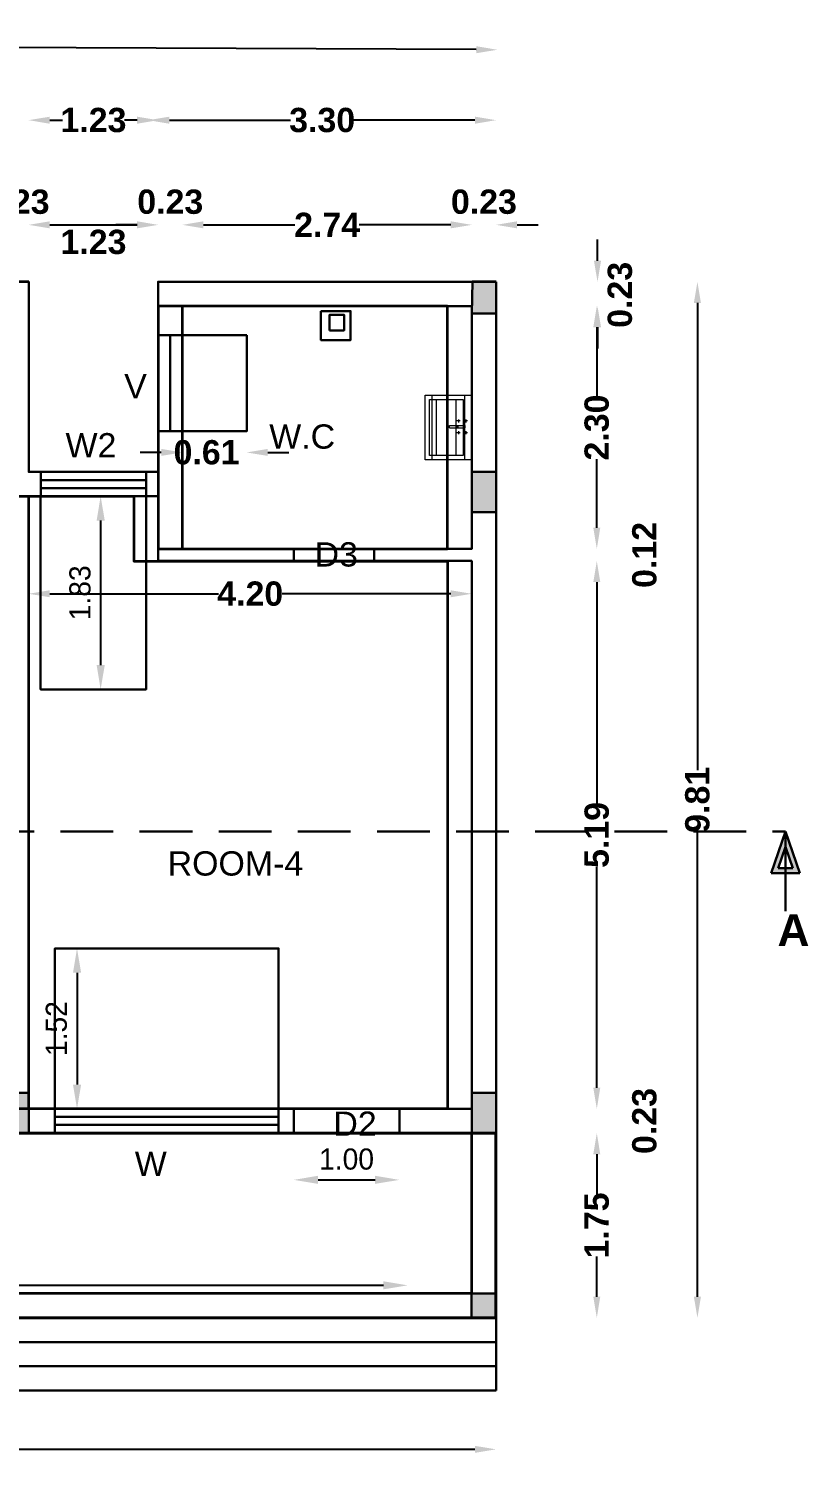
# Model space of a CAD drawing. Header units: metres. Extents: x 515 to 706, y -4 to 163.
# Drawn here: x 666.27 to 673.65, y 79.61 to 93.22 of the extents above; entities that cross this region are included whole.
import ezdxf

# ---------------------------------------------------------------- set-up
doc = ezdxf.new("R2010")
doc.units = ezdxf.units.M
doc.header["$MEASUREMENT"] = 0
doc.linetypes.add('DASHED2', pattern=[0.375, 0.25, -0.125])
for name, color, linetype, lineweight in [('BLK_3_FLR_0_WASH', 4, 'Continuous', 30), ('BLK_4_FLR_0_ EXIT_WIDTH_ DOOR', 2, 'Continuous', 30), ('BLK_4_FLR_0_BLT_UP_AREA', 140, 'Continuous', 30), ('BLK_4_FLR_0_CARPET_AREA', 22, 'Continuous', 30), ('BLK_4_FLR_0_WATER_CLOSET', 4, 'Continuous', 30), ('furniture', 253, 'Continuous', 15)]:
    doc.layers.add(name, color=color, linetype=linetype, lineweight=lineweight)
for name, color, linetype in [('BLK_4_FLR_0_REGULAR_ROOM_3', 3, 'Continuous'), ('BLK_4_FLR_0_ROOM_3_LIGHT_VENTILATION_1', 3, 'Continuous'), ('BLK_4_FLR_0_ROOM_3_LIGHT_VENTILATION_2', 3, 'Continuous'), ('BLK_4_FLR_0_VERANDAH', 5, 'Continuous'), ('DIST_EXIT', 7, 'Continuous'), ('TOILET_VENTILATION', 6, 'Continuous')]:
    doc.layers.add(name, color=color, linetype=linetype)
doc.styles.add('PDF Swiss721BT-RomanCondensed', font='arial.ttf')
doc.styles.add('Swiss Bold', font='swissb.ttf')
doc.styles.add('working', font='arialbd.ttf', dxfattribs={"height": 0.23})
doc.dimstyles.new('new model', dxfattribs={"dimtxt": 0.23, "dimasz": 0.2, "dimexe": 0.1, "dimexo": 0.1, "dimgap": 0, "dimtad": 0, "dimzin": 1, "dimdsep": 46, "dimtxsty": 'working', "dimcen": 0.09, "dimse1": 1, "dimse2": 1, "dimclrd": 256, "dimclrt": 256, "dimadec": 1, "dimazin": 0, "dimtfac": 1, "dimtofl": 0, "dimtmove": 0, "dimatfit": 3, "dimfxl": 0, "dimtolj": 1, "dimtzin": 0, "dimlwd": -1, "dimlwe": -1, "dimarcsym": 0})
doc.dimstyles.new('Standard$0', dxfattribs={"dimtxt": 0.2, "dimasz": 0.23, "dimexe": 0.1805, "dimexo": 0.0625, "dimgap": 0.0955, "dimtad": 1, "dimzin": 0, "dimdsep": 46, "dimtxsty": 'Standard', "dimcen": 0, "dimdle": 440, "dimse1": 1, "dimse2": 1, "dimclrd": 256, "dimclrt": 256, "dimadec": 0, "dimazin": 0, "dimtfac": 1, "dimtofl": 0, "dimtmove": 0, "dimatfit": 3, "dimfxl": 0, "dimtolj": 1, "dimarcsym": 0})

# ---------------------------------------------------------------- blocks, each defined once
blk = doc.blocks.new('*D133')
at = {"layer": 'Defpoints', "color": 0, "lineweight": 40}
for p in [(667.721, 89.404), (668.331, 89.404), (668.331, 89.203)]:
    blk.add_point(p, dxfattribs=at)
at = {"layer": 'TOILET_VENTILATION'}
for p, q in [((667.521, 89.203), (667.321, 89.203)), ((668.531, 89.203), (668.731, 89.203))]:
    blk.add_line(p, q, dxfattribs=at)
at = {"layer": 'TOILET_VENTILATION', "lineweight": 40}
for points in [[(667.521, 89.236), (667.521, 89.17), (667.721, 89.203)], [(668.531, 89.236), (668.531, 89.17), (668.331, 89.203)]]:
    blk.add_solid(points, dxfattribs=at)
at = {"layer": 'TOILET_VENTILATION', "lineweight": 35, "insert": (667.951, 89.203), "char_height": 0.23, "attachment_point": 5, "style": 'working'}
blk.add_mtext('\\A1;0.61', dxfattribs=at)
blk = doc.blocks.new('*D11')
at = {"layer": 'BLK_4_FLR_0_ EXIT_WIDTH_ DOOR', "lineweight": -2}
blk.add_line((669.008, 82.311), (669.548, 82.311), dxfattribs=at)
at = {"layer": 'BLK_4_FLR_0_ EXIT_WIDTH_ DOOR', "lineweight": 40}
for points in [[(669.008, 82.35), (669.008, 82.273), (668.778, 82.311)], [(669.548, 82.35), (669.548, 82.273), (669.778, 82.311)]]:
    blk.add_solid(points, dxfattribs=at)
at = {"layer": 'Defpoints', "color": 0, "lineweight": 40}
for p in [(668.778, 82.754), (669.778, 82.754), (669.778, 82.311)]:
    blk.add_point(p, dxfattribs=at)
at = {"layer": 'BLK_4_FLR_0_ EXIT_WIDTH_ DOOR', "lineweight": 30, "insert": (669.278, 82.507), "char_height": 0.2, "attachment_point": 5}
blk.add_mtext('\\A1;1.00', dxfattribs=at)
blk = doc.blocks.new('*D139')
at = {"layer": 'BLK_4_FLR_0_ROOM_3_LIGHT_VENTILATION_1', "lineweight": -2}
blk.add_line((666.723, 84.274), (666.723, 83.214), dxfattribs=at)
at = {"layer": 'BLK_4_FLR_0_ROOM_3_LIGHT_VENTILATION_1', "lineweight": 40}
for points in [[(666.685, 84.274), (666.762, 84.274), (666.723, 84.504)], [(666.685, 83.214), (666.762, 83.214), (666.723, 82.984)]]:
    blk.add_solid(points, dxfattribs=at)
at = {"layer": 'Defpoints', "color": 0, "lineweight": 40}
for p in [(666.513, 84.504), (666.513, 82.984), (666.723, 82.984)]:
    blk.add_point(p, dxfattribs=at)
at = {"layer": 'BLK_4_FLR_0_ROOM_3_LIGHT_VENTILATION_1', "lineweight": 30, "insert": (666.528, 83.744), "char_height": 0.2, "attachment_point": 5, "rotation": 90}
blk.add_mtext('\\A1;1.52', dxfattribs=at)
blk = doc.blocks.new('*D15')
at = {"layer": 'Defpoints', "color": 0, "lineweight": 40}
for p in [(659.229, 81.397), (669.858, 81.397), (669.858, 81.312)]:
    blk.add_point(p, dxfattribs=at)
at = {"layer": 'DIST_EXIT', "lineweight": -2}
blk.add_line((659.459, 81.312), (669.628, 81.312), dxfattribs=at)
at = {"layer": 'DIST_EXIT', "lineweight": 40}
for points in [[(659.459, 81.35), (659.459, 81.274), (659.229, 81.312)], [(669.628, 81.35), (669.628, 81.274), (669.858, 81.312)]]:
    blk.add_solid(points, dxfattribs=at)
at = {"layer": 'DIST_EXIT', "lineweight": 30, "insert": (664.543, 81.507), "char_height": 0.2, "attachment_point": 5}
blk.add_mtext('\\A1;10.63', dxfattribs=at)
blk = doc.blocks.new('*D16')
at = {"layer": 'BLK_4_FLR_0_ROOM_3_LIGHT_VENTILATION_2', "lineweight": -2}
blk.add_line((666.947, 88.558), (666.947, 87.188), dxfattribs=at)
at = {"layer": 'BLK_4_FLR_0_ROOM_3_LIGHT_VENTILATION_2', "lineweight": 40}
for points in [[(666.909, 88.558), (666.986, 88.558), (666.947, 88.788)], [(666.909, 87.188), (666.986, 87.188), (666.947, 86.958)]]:
    blk.add_solid(points, dxfattribs=at)
at = {"layer": 'Defpoints', "color": 0, "lineweight": 40}
for p in [(667.378, 88.788), (666.947, 86.958), (667.378, 86.958)]:
    blk.add_point(p, dxfattribs=at)
at = {"layer": 'BLK_4_FLR_0_ROOM_3_LIGHT_VENTILATION_2', "lineweight": 30, "insert": (666.752, 87.873), "char_height": 0.2, "attachment_point": 5, "rotation": 90}
blk.add_mtext('\\A1;1.83', dxfattribs=at)
blk = doc.blocks.new('zw$B53F')
at = {"layer": 'furniture', "ltscale": 0.5}
for p, q in [((25.7, 17.98), (0, 15.69)), ((27.09, 2.29), (25.7, 17.98)), ((0, 15.69), (1.4, 0)), ((24.29, 14.4), (2.02, 12.42)), ((2.02, 12.42), (2.95, 1.86)), ((11.55, 14.34), (10.37, 14.23)), ((10.9, 14.92), (11.02, 13.65)), ((12.95, 14.23), (13.8, 14.3)), ((13.24, 10.9), (12.95, 14.23)), ((14.1, 10.98), (13.8, 14.3)), ((16.26, 14.76), (15.09, 14.65)), ((15.62, 15.34), (15.73, 14.06)), ((25.23, 3.84), (24.29, 14.4)), ((13.24, 10.9), (14.1, 10.98)), ((1.4, 0), (27.09, 2.29)), ((2.95, 1.86), (25.23, 3.84))]:
    blk.add_line(p, q, dxfattribs=at)
blk = doc.blocks.new('*D312')
for p, q in [((665.835, 91.359), (665.635, 91.359)), ((666.465, 91.359), (666.665, 91.359))]:
    blk.add_line(p, q)
at = {"lineweight": 40}
for points in [[(665.835, 91.393), (665.835, 91.326), (666.035, 91.359)], [(666.465, 91.393), (666.465, 91.326), (666.265, 91.359)]]:
    blk.add_solid(points, dxfattribs=at)
at = {"layer": 'Defpoints', "color": 0, "lineweight": 40}
for p in [(666.265, 91.359), (666.265, 90.916), (666.035, 90.686)]:
    blk.add_point(p, dxfattribs=at)
at = {"lineweight": 30, "insert": (666.15, 91.577), "char_height": 0.23, "attachment_point": 5, "style": 'working'}
blk.add_mtext('\\A1;0.23', dxfattribs=at)
blk = doc.blocks.new('*D315')
blk.add_line((666.465, 91.359), (667.292, 91.359))
at = {"lineweight": 40}
for points in [[(666.465, 91.393), (666.465, 91.326), (666.265, 91.359)], [(667.292, 91.393), (667.292, 91.326), (667.492, 91.359)]]:
    blk.add_solid(points, dxfattribs=at)
at = {"layer": 'Defpoints', "color": 0, "lineweight": 40}
for p in [(667.492, 91.359), (666.265, 90.916), (667.492, 90.819)]:
    blk.add_point(p, dxfattribs=at)
at = {"lineweight": 30, "insert": (666.879, 91.196), "char_height": 0.23, "attachment_point": 5, "style": 'working'}
blk.add_mtext('\\A1;1.23', dxfattribs=at)
blk = doc.blocks.new('*D316')
for p, q in [((667.292, 91.359), (667.092, 91.359)), ((667.922, 91.359), (668.122, 91.359))]:
    blk.add_line(p, q)
at = {"lineweight": 40}
for points in [[(667.292, 91.393), (667.292, 91.326), (667.492, 91.359)], [(667.922, 91.393), (667.922, 91.326), (667.722, 91.359)]]:
    blk.add_solid(points, dxfattribs=at)
at = {"layer": 'Defpoints', "color": 0, "lineweight": 40}
for p in [(667.722, 91.359), (667.492, 90.916), (667.722, 90.686)]:
    blk.add_point(p, dxfattribs=at)
at = {"lineweight": 30, "insert": (667.607, 91.577), "char_height": 0.23, "attachment_point": 5, "style": 'working'}
blk.add_mtext('\\A1;0.23', dxfattribs=at)
blk = doc.blocks.new('*D317')
for p, q in [((667.922, 91.359), (668.789, 91.359)), ((670.265, 91.359), (669.399, 91.359))]:
    blk.add_line(p, q)
at = {"lineweight": 40}
for points in [[(667.922, 91.393), (667.922, 91.326), (667.722, 91.359)], [(670.265, 91.393), (670.265, 91.326), (670.465, 91.359)]]:
    blk.add_solid(points, dxfattribs=at)
at = {"layer": 'Defpoints', "color": 0, "lineweight": 40}
for p in [(670.465, 91.359), (670.465, 90.686), (667.722, 90.589)]:
    blk.add_point(p, dxfattribs=at)
at = {"lineweight": 30, "insert": (669.094, 91.359), "char_height": 0.23, "attachment_point": 5, "style": 'working'}
blk.add_mtext('\\A1;2.74', dxfattribs=at)
blk = doc.blocks.new('*D318')
for p, q in [((666.465, 92.351), (666.586, 92.351)), ((667.292, 92.351), (667.172, 92.351))]:
    blk.add_line(p, q)
at = {"lineweight": 40}
for points in [[(666.465, 92.384), (666.465, 92.317), (666.265, 92.351)], [(667.292, 92.384), (667.292, 92.317), (667.492, 92.351)]]:
    blk.add_solid(points, dxfattribs=at)
at = {"layer": 'Defpoints', "color": 0, "lineweight": 40}
for p in [(666.265, 92.351), (666.265, 89.392), (667.492, 89.392)]:
    blk.add_point(p, dxfattribs=at)
at = {"lineweight": 30, "insert": (666.879, 92.351), "char_height": 0.23, "attachment_point": 5, "style": 'working'}
blk.add_mtext('\\A1;1.23', dxfattribs=at)
blk = doc.blocks.new('*D673')
for p, q in [((666.465, 87.864), (668.063, 87.864)), ((670.265, 87.864), (668.667, 87.864))]:
    blk.add_line(p, q)
at = {"lineweight": 40}
for points in [[(666.465, 87.897), (666.465, 87.831), (666.265, 87.864)], [(670.265, 87.897), (670.265, 87.831), (670.465, 87.864)]]:
    blk.add_solid(points, dxfattribs=at)
at = {"layer": 'Defpoints', "color": 0, "lineweight": 40}
for p in [(666.265, 88.174), (670.465, 88.174), (666.265, 87.864)]:
    blk.add_point(p, dxfattribs=at)
at = {"lineweight": 30, "insert": (668.365, 87.864), "char_height": 0.23, "attachment_point": 5, "rotation": 0, "style": 'working'}
blk.add_mtext('\\A1;4.20', dxfattribs=at)
blk = doc.blocks.new('*D296')
for p, q in [((671.657, 91.019), (671.657, 91.219)), ((671.657, 90.389), (671.657, 90.189))]:
    blk.add_line(p, q)
at = {"lineweight": 40}
for points in [[(671.623, 91.019), (671.69, 91.019), (671.657, 90.819)], [(671.623, 90.389), (671.69, 90.389), (671.657, 90.589)]]:
    blk.add_solid(points, dxfattribs=at)
at = {"layer": 'Defpoints', "color": 0, "lineweight": 40}
for p in [(669.245, 90.819), (669.239, 90.589), (671.657, 90.589)]:
    blk.add_point(p, dxfattribs=at)
at = {"lineweight": 30, "insert": (671.87, 90.696), "char_height": 0.23, "attachment_point": 5, "rotation": 90, "style": 'working'}
blk.add_mtext('\\A1;0.23', dxfattribs=at)
blk = doc.blocks.new('*D297')
for p, q in [((671.65, 90.389), (671.65, 89.74)), ((671.65, 88.489), (671.65, 89.139))]:
    blk.add_line(p, q)
at = {"lineweight": 40}
for points in [[(671.617, 90.389), (671.683, 90.389), (671.65, 90.589)], [(671.617, 88.489), (671.683, 88.489), (671.65, 88.289)]]:
    blk.add_solid(points, dxfattribs=at)
at = {"layer": 'Defpoints', "color": 0, "lineweight": 40}
for p in [(669.239, 90.589), (670.465, 88.289), (671.65, 88.289)]:
    blk.add_point(p, dxfattribs=at)
at = {"lineweight": 30, "insert": (671.65, 89.439), "char_height": 0.23, "attachment_point": 5, "rotation": 90, "style": 'working'}
blk.add_mtext('\\A1;2.30', dxfattribs=at)
blk = doc.blocks.new('*D298')
for p, q in [((671.65, 88.489), (671.65, 88.689)), ((671.65, 87.974), (671.65, 87.774))]:
    blk.add_line(p, q)
at = {"lineweight": 40}
for points in [[(671.617, 88.489), (671.683, 88.489), (671.65, 88.289)], [(671.617, 87.974), (671.683, 87.974), (671.65, 88.174)]]:
    blk.add_solid(points, dxfattribs=at)
at = {"layer": 'Defpoints', "color": 0, "lineweight": 40}
for p in [(670.465, 88.289), (670.465, 88.174), (671.65, 88.174)]:
    blk.add_point(p, dxfattribs=at)
at = {"lineweight": 30, "insert": (672.102, 88.232), "char_height": 0.23, "attachment_point": 5, "rotation": 90, "style": 'working'}
blk.add_mtext('\\A1;0.12', dxfattribs=at)
blk = doc.blocks.new('*D299')
for p, q in [((671.65, 87.974), (671.65, 85.878)), ((671.65, 83.184), (671.65, 85.281))]:
    blk.add_line(p, q)
at = {"lineweight": 40}
for points in [[(671.617, 87.974), (671.683, 87.974), (671.65, 88.174)], [(671.617, 83.184), (671.683, 83.184), (671.65, 82.984)]]:
    blk.add_solid(points, dxfattribs=at)
at = {"layer": 'Defpoints', "color": 0, "lineweight": 40}
for p in [(670.465, 88.174), (670.465, 82.984), (671.65, 82.984)]:
    blk.add_point(p, dxfattribs=at)
at = {"lineweight": 30, "insert": (671.65, 85.579), "char_height": 0.23, "attachment_point": 5, "rotation": 90, "style": 'working'}
blk.add_mtext('\\A1;5.19', dxfattribs=at)
blk = doc.blocks.new('*D300')
for p, q in [((671.65, 83.184), (671.65, 83.384)), ((671.65, 82.554), (671.65, 82.354))]:
    blk.add_line(p, q)
at = {"lineweight": 40}
for points in [[(671.617, 83.184), (671.683, 83.184), (671.65, 82.984)], [(671.617, 82.554), (671.683, 82.554), (671.65, 82.754)]]:
    blk.add_solid(points, dxfattribs=at)
at = {"layer": 'Defpoints', "color": 0, "lineweight": 40}
for p in [(670.465, 82.984), (670.925, 82.754), (671.65, 82.754)]:
    blk.add_point(p, dxfattribs=at)
at = {"lineweight": 30, "insert": (672.102, 82.869), "char_height": 0.23, "attachment_point": 5, "rotation": 90, "style": 'working'}
blk.add_mtext('\\A1;0.23', dxfattribs=at)
blk = doc.blocks.new('*D301')
for p, q in [((670.265, 91.359), (670.065, 91.359)), ((670.895, 91.359), (671.095, 91.359))]:
    blk.add_line(p, q)
at = {"lineweight": 40}
for points in [[(670.265, 91.393), (670.265, 91.326), (670.465, 91.359)], [(670.895, 91.393), (670.895, 91.326), (670.695, 91.359)]]:
    blk.add_solid(points, dxfattribs=at)
at = {"layer": 'Defpoints', "color": 0, "lineweight": 40}
for p in [(670.695, 91.359), (670.465, 90.916), (670.695, 90.686)]:
    blk.add_point(p, dxfattribs=at)
at = {"lineweight": 30, "insert": (670.58, 91.577), "char_height": 0.23, "attachment_point": 5, "style": 'working'}
blk.add_mtext('\\A1;0.23', dxfattribs=at)
blk = doc.blocks.new('*D302')
for p, q in [((667.599, 92.351), (668.748, 92.351)), ((670.495, 92.351), (669.346, 92.351))]:
    blk.add_line(p, q)
at = {"lineweight": 40}
for points in [[(667.599, 92.384), (667.599, 92.317), (667.399, 92.351)], [(670.495, 92.384), (670.495, 92.317), (670.695, 92.351)]]:
    blk.add_solid(points, dxfattribs=at)
at = {"layer": 'Defpoints', "color": 0, "lineweight": 40}
for p in [(670.695, 92.351), (667.399, 91.194), (670.695, 91.194)]:
    blk.add_point(p, dxfattribs=at)
at = {"lineweight": 30, "insert": (669.047, 92.351), "char_height": 0.23, "attachment_point": 5, "style": 'working'}
blk.add_mtext('\\A1;3.30', dxfattribs=at)
blk = doc.blocks.new('*D303')
for p, q in [((671.65, 82.554), (671.65, 82.175)), ((671.65, 81.204), (671.65, 81.584))]:
    blk.add_line(p, q)
at = {"lineweight": 40}
for points in [[(671.617, 82.554), (671.683, 82.554), (671.65, 82.754)], [(671.617, 81.204), (671.683, 81.204), (671.65, 81.004)]]:
    blk.add_solid(points, dxfattribs=at)
at = {"layer": 'Defpoints', "color": 0, "lineweight": 40}
for p in [(669.582, 82.754), (669.582, 81.004), (671.65, 81.004)]:
    blk.add_point(p, dxfattribs=at)
at = {"lineweight": 30, "insert": (671.65, 81.879), "char_height": 0.23, "attachment_point": 5, "rotation": 90, "style": 'working'}
blk.add_mtext('\\A1;1.75', dxfattribs=at)
blk = doc.blocks.new('*D304')
for p, q in [((672.604, 90.619), (672.604, 86.193)), ((672.604, 81.204), (672.604, 85.631))]:
    blk.add_line(p, q)
at = {"lineweight": 40}
for points in [[(672.57, 90.619), (672.637, 90.619), (672.604, 90.819)], [(672.57, 81.204), (672.637, 81.204), (672.604, 81.004)]]:
    blk.add_solid(points, dxfattribs=at)
at = {"layer": 'Defpoints', "color": 0, "lineweight": 40}
for p in [(669.582, 90.819), (669.582, 81.004), (672.604, 81.004)]:
    blk.add_point(p, dxfattribs=at)
at = {"lineweight": 30, "insert": (672.604, 85.912), "char_height": 0.23, "attachment_point": 5, "rotation": 90, "style": 'working'}
blk.add_mtext('\\A1;9.81', dxfattribs=at)
blk = doc.blocks.new('*D305')
for p, q in [((649.27, 79.758), (659.491, 79.758)), ((670.495, 79.758), (660.274, 79.758))]:
    blk.add_line(p, q)
at = {"lineweight": 40}
for points in [[(649.27, 79.791), (649.27, 79.725), (649.07, 79.758)], [(670.495, 79.791), (670.495, 79.725), (670.695, 79.758)]]:
    blk.add_solid(points, dxfattribs=at)
at = {"layer": 'Defpoints', "color": 0, "lineweight": 40}
for p in [(649.07, 81.433), (670.695, 81.433), (670.695, 79.758)]:
    blk.add_point(p, dxfattribs=at)
at = {"lineweight": 30, "insert": (659.882, 79.758), "char_height": 0.23, "attachment_point": 5, "style": 'working'}
blk.add_mtext('\\A1;21.63', dxfattribs=at)
blk = doc.blocks.new('*D696')
for p, q in [((649.281, 93.111), (659.503, 93.066)), ((670.507, 93.019), (660.285, 93.063))]:
    blk.add_line(p, q)
at = {"lineweight": 40}
for points in [[(649.281, 93.144), (649.281, 93.077), (649.081, 93.111)], [(670.507, 93.052), (670.507, 92.985), (670.707, 93.018)]]:
    blk.add_solid(points, dxfattribs=at)
at = {"layer": 'Defpoints', "color": 0, "lineweight": 40}
for p in [(670.707, 93.018), (649.072, 90.916), (670.697, 90.823)]:
    blk.add_point(p, dxfattribs=at)
at = {"lineweight": 30, "insert": (659.894, 93.065), "char_height": 0.23, "attachment_point": 5, "rotation": 359.7518, "style": 'working'}
blk.add_mtext('\\A1;21.63', dxfattribs=at)

msp = doc.modelspace()

# ---------------------------------------------------------------- hatches: boundary and pattern name
at = {"lineweight": 30}
h = msp.add_hatch(color=256, dxfattribs=at)
h.dxf.hatch_style = 1
h.paths.add_polyline_path([(670.69525, 90.81948), (670.69525, 90.51948), (670.46525, 90.51948), (670.47164, 90.81948)])
h = msp.add_hatch(color=256, dxfattribs=at)
h.dxf.hatch_style = 1
h.paths.add_polyline_path([(670.69525, 89.01781), (670.69525, 88.63781), (670.46525, 88.63781), (670.46525, 89.01781)])
at = {"lineweight": 30, "ltscale": 0.25}
h = msp.add_hatch(color=256, dxfattribs=at)
h.paths.add_polyline_path([(673.43918, 85.61215), (673.3042, 85.21595), (673.57416, 85.21595)])
h.paths.add_polyline_path([(673.43918, 85.46478), (673.3706, 85.26348), (673.50777, 85.26348)], flags=16)
at = {"lineweight": 30}
h = msp.add_hatch(color=256, dxfattribs=at)
h.dxf.hatch_style = 1
h.paths.add_polyline_path([(666.26525, 83.13447), (666.26525, 82.75447), (666.03525, 82.75447), (666.03525, 83.13447)])
h = msp.add_hatch(color=256, dxfattribs=at)
h.dxf.hatch_style = 1
h.paths.add_polyline_path([(670.69525, 83.13448), (670.69525, 82.75448), (670.46525, 82.75448), (670.46525, 83.13448)])
h = msp.add_hatch(color=256, dxfattribs=at)
h.dxf.hatch_style = 1
h.paths.add_polyline_path([(670.46336, 81.23448), (670.69336, 81.23448), (670.69336, 81.00448), (670.46336, 81.00448)])

# ---------------------------------------------------------------- linework, layer by layer
at = {"lineweight": 30, "ltscale": 0.125}
for p, q in [((666.03715, 90.82281), (666.26715, 90.82281)), ((666.26715, 90.82281), (666.03715, 90.82281)), ((670.69525, 90.81948), (667.49192, 90.81947)), ((667.49192, 90.81947), (667.49192, 89.01781)), ((670.46715, 90.82281), (670.69715, 90.82281)), ((670.69715, 90.82281), (670.46715, 90.82281)), ((670.69525, 90.81948), (670.69525, 82.75447)), ((670.46525, 90.58947), (667.72192, 90.58947)), ((667.72192, 90.58947), (667.72192, 88.78781)), ((670.46525, 90.58947), (670.46525, 89.01781)), ((670.46525, 90.58947), (670.46525, 88.28947)), ((670.46525, 90.58947), (670.46525, 88.28947)), ((670.46525, 90.58947), (670.46525, 88.28947)), ((667.72192, 90.31369), (667.49192, 90.31369)), ((667.60692, 90.31369), (667.60692, 89.40369)), ((667.72192, 89.40369), (667.49192, 89.40369)), ((667.49192, 89.01781), (666.26525, 89.01781)), ((666.37859, 88.78781), (666.37859, 89.01781)), ((666.37859, 88.78781), (666.37859, 89.01781)), ((667.37859, 88.78781), (667.37859, 89.01781)), ((667.37859, 88.94114), (666.37859, 88.94114)), ((666.26525, 88.78781), (666.26525, 82.98447)), ((667.49192, 88.78781), (666.26525, 88.78781)), ((667.37859, 88.86447), (666.37859, 88.86447)), ((667.49192, 88.78781), (667.49192, 88.17447)), ((668.77859, 88.28947), (667.72192, 88.28947)), ((668.77859, 88.28947), (668.77859, 88.17447)), ((670.46525, 88.28947), (669.53859, 88.28947)), ((669.53859, 88.28947), (669.53859, 88.17447)), ((668.77859, 88.17447), (667.49192, 88.17447)), ((670.46525, 88.17447), (669.53859, 88.17447)), ((670.46525, 88.17447), (670.46525, 82.98447)), ((670.46525, 88.17447), (670.46525, 82.98447)), ((670.46525, 88.17447), (670.46525, 82.98447)), ((668.77859, 82.98447), (666.26525, 82.98447)), ((668.63367, 82.98447), (666.51367, 82.98447)), ((666.51367, 82.98447), (666.51367, 82.75447)), ((668.63367, 82.90781), (666.51367, 82.90781)), ((668.63367, 82.98447), (668.63367, 82.75447)), ((668.77859, 82.98447), (668.77859, 82.75447)), ((670.46525, 82.98447), (669.77859, 82.98447)), ((669.77859, 82.98447), (669.77859, 82.75447)), ((668.77859, 82.75447), (665.34859, 82.75447)), ((668.63367, 82.83114), (666.51367, 82.83114)), ((668.63367, 82.75447), (666.51367, 82.75447)), ((669.77859, 82.75447), (670.69525, 82.75447)), ((670.69525, 82.75447), (670.69525, 81.15448)), ((649.06967, 81.00448), (670.69525, 81.00448)), ((649.06967, 80.77448), (670.69525, 80.77448))]:
    msp.add_line(p, q, dxfattribs=at)
at = {"lineweight": 30}
for p, q in [((667.72192, 88.78781), (667.72192, 88.28947)), ((673.43918, 85.61215), (673.3042, 85.21595)), ((673.43918, 85.61215), (673.43918, 84.88621)), ((673.43918, 85.61215), (673.57416, 85.21595)), ((673.43918, 85.46478), (673.3706, 85.26348)), ((673.43918, 85.46478), (673.50777, 85.26348)), ((673.3042, 85.21595), (673.57416, 85.21595)), ((673.3706, 85.26348), (673.50777, 85.26348)), ((673.43918, 85.21595), (673.43918, 84.85829)), ((670.69525, 81.15448), (670.69525, 81.00448)), ((670.69525, 80.31448), (670.69525, 81.00448)), ((649.06967, 80.54448), (670.69525, 80.54448)), ((649.06967, 80.31448), (670.69525, 80.31448))]:
    msp.add_line(p, q, dxfattribs=at)
at = {"linetype": 'DASHED2', "lineweight": 30, "ltscale": 2}
msp.add_line((647.8167, 85.61215), (673.43918, 85.61215), dxfattribs=at)
at = {"lineweight": 30}
for points in [[(670.69525, 90.81948), (670.69525, 90.51948), (670.46525, 90.51948), (670.47164, 90.81948)], [(670.69525, 89.01781), (670.69525, 88.63781), (670.46525, 88.63781), (670.46525, 89.01781)], [(666.26525, 83.13447), (666.26525, 82.75447), (666.03525, 82.75447), (666.03525, 83.13447)], [(670.69525, 83.13448), (670.69525, 82.75448), (670.46525, 82.75448), (670.46525, 83.13448)], [(670.46336, 81.23448), (670.69336, 81.23448), (670.69336, 81.00448), (670.46336, 81.00448)]]:
    msp.add_lwpolyline(points, close=True, dxfattribs=at)
at = {"layer": 'BLK_3_FLR_0_WASH', "color": 55, "lineweight": 30}
msp.add_lwpolyline([(669.03548, 90.54197), (669.31571, 90.54197), (669.31571, 90.268), (669.03548, 90.268)], close=True, dxfattribs=at)
at = {"layer": 'BLK_3_FLR_0_WASH', "color": 60, "lineweight": 30}
msp.add_lwpolyline([(669.11679, 90.35913), (669.25479, 90.3587), (669.25525, 90.50722), (669.11725, 90.50765)], close=True, dxfattribs=at)
at = {"layer": 'BLK_4_FLR_0_BLT_UP_AREA', "color": 14, "lineweight": 30}
msp.add_lwpolyline([(670.69515, 90.81946), (670.69515, 81.00446), (649.06956, 81.00446), (649.07146, 89.01779), (650.52812, 89.01779), (650.52812, 90.81946), (653.73146, 90.81946), (653.73146, 89.01779), (654.95812, 89.01779), (654.95812, 90.81946), (661.83515, 90.81946), (661.83515, 89.01779), (663.06182, 89.01779), (663.06182, 90.81946), (666.26515, 90.81946), (666.26515, 89.01779), (667.49182, 89.01779), (667.49182, 90.81946)], close=True, dxfattribs=at)
at = {"layer": 'BLK_4_FLR_0_CARPET_AREA', "color": 14, "lineweight": 35}
for points in [[(670.23484, 90.58937), (667.49151, 90.58937), (667.49151, 88.28937), (670.23484, 88.28937)], [(666.03484, 88.78771), (667.26151, 88.78771), (667.26151, 88.17437), (670.23484, 88.17437), (670.23484, 82.98437), (666.03484, 82.98437)], [(648.83884, 82.75444), (670.46284, 82.75444), (670.46336, 81.23434), (648.83925, 81.23435)]]:
    msp.add_lwpolyline(points, close=True, dxfattribs=at)
at = {"layer": 'BLK_4_FLR_0_REGULAR_ROOM_3', "color": 2, "lineweight": 30}
msp.add_lwpolyline([(666.26462, 88.78783), (667.49129, 88.78783), (667.49129, 88.17449), (670.46462, 88.17449), (670.46462, 82.98449), (666.26462, 82.98449)], close=True, dxfattribs=at)
at = {"layer": 'BLK_4_FLR_0_ROOM_3_LIGHT_VENTILATION_1', "color": 3, "lineweight": 30}
msp.add_lwpolyline([(668.63304, 82.98449), (668.63304, 84.50449), (666.51304, 84.50449), (666.51304, 82.98449), (668.63304, 82.98449)], dxfattribs=at)
at = {"layer": 'BLK_4_FLR_0_ROOM_3_LIGHT_VENTILATION_2', "color": 3, "lineweight": 30}
msp.add_lwpolyline([(667.37796, 88.78783), (667.37796, 86.95783), (666.37796, 86.95783), (666.37796, 88.78783), (667.37796, 88.78783)], dxfattribs=at)
at = {"layer": 'BLK_4_FLR_0_VERANDAH', "lineweight": 40}
msp.add_lwpolyline([(649.06862, 82.7545), (670.69262, 82.75449), (670.69315, 81.00446), (649.06904, 81.00447)], close=True, dxfattribs=at)
at = {"layer": 'BLK_4_FLR_0_WATER_CLOSET', "color": 3, "lineweight": 30}
msp.add_lwpolyline([(670.46462, 90.58949), (667.72129, 90.58949), (667.72129, 88.28949), (670.46462, 88.28949)], close=True, dxfattribs=at)
at = {"layer": 'TOILET_VENTILATION', "color": 6, "lineweight": 30}
msp.add_lwpolyline([(668.33129, 90.31371), (667.72129, 90.31371), (667.72129, 89.40371), (668.33129, 89.40371)], close=True, dxfattribs=at)

# ---------------------------------------------------------------- block references
at = {"lineweight": 30, "xscale": -0.0237721263822697, "yscale": 0.0237721263822697, "zscale": 0.0237721263822697, "rotation": 275.0813164753686}
for p in [(670.02486, 89.09977), (670.0937, 89.09977)]:
    msp.add_blockref('zw$B53F', p, dxfattribs=at)

# ---------------------------------------------------------------- texts
at = {"lineweight": 30, "ltscale": 0.125, "char_height": 0.23, "attachment_point": 1, "style": 'PDF Swiss721BT-RomanCondensed'}
for s, width, insert in [('V', 0.0527571, (667.17062, 89.94491)), ('W.C', 0.23, (668.54517, 89.4687)), ('W2', 0.0527571, (666.6144, 89.38593)), ('D3', 0.0527571, (668.97496, 88.35201)), ('ROOM-4', 0.23, (667.58196, 85.42409)), ('D2', 0.0527571, (669.15298, 82.95858)), ('W', 0.0527571, (667.27071, 82.57886))]:
    msp.add_mtext_dynamic_manual_height_columns(s, width=width, gutter_width=1.15, heights=[0], dxfattribs=dict(at, insert=insert))
at = {"lineweight": 30, "insert": (673.66573, 84.52686), "char_height": 0.3, "width": 4.6721052, "attachment_point": 9, "style": 'Swiss Bold'}
msp.add_mtext('\\A1;A', dxfattribs=at)

# ---------------------------------------------------------------- dimensions: what is measured, and where the dimension line sits
at = {"lineweight": 30}
for p1, p2, distance, picture, middle in [((649.07156, 90.91647), (670.69715, 90.82281), 2.19504, '*D696', (659.89386, 93.06466)), ((670.46525, 88.17447), (666.26525, 88.17447), 0.3104, '*D673', (668.36525, 87.86408))]:
    dim = msp.add_aligned_dim(p1=p1, p2=p2, distance=distance, dimstyle='new model', override={"dimpost": '\\X'}, dxfattribs=at)
    dim.commit()
    dim.dimension.update_dxf_attribs({"geometry": picture, "text_midpoint": middle})
for base, p1, p2, override, picture, middle in [((666.26525, 92.35071), (667.49192, 89.39213), (666.26525, 89.39213), {"dimpost": '\\X', "dimtmove": 2}, '*D318', (666.87859, 92.35071)), ((670.69525, 92.35071), (667.39859, 91.1938), (670.69525, 91.1938), {"dimpost": '\\X', "dimtmove": 2}, '*D302', (669.04692, 92.35071)), ((666.26525, 91.35943), (666.03525, 90.68647), (666.26525, 90.91647), {"dimpost": '\\X', "dimtmove": 2}, '*D312', (666.15025, 91.57686)), ((667.72192, 91.35943), (667.49192, 90.91647), (667.72192, 90.68647), {"dimpost": '\\X', "dimtmove": 2}, '*D316', (667.60692, 91.57686)), ((670.69525, 91.35943), (670.46525, 90.91647), (670.69525, 90.68647), {"dimpost": '\\X', "dimtmove": 2}, '*D301', (670.58025, 91.57686)), ((670.46525, 91.35943), (667.72192, 90.58947), (670.46525, 90.68647), {"dimpost": '\\X', "dimtmove": 2}, '*D317', (669.09359, 91.35943)), ((670.69525, 79.75805), (649.06967, 81.43263), (670.69525, 81.43263), {"dimpost": '\\X'}, '*D305', (659.88246, 79.75805))]:
    dim = msp.add_linear_dim(base=base, p1=p1, p2=p2, dimstyle='new model', override=override, dxfattribs=at)
    dim.commit()
    dim.dimension.update_dxf_attribs({"geometry": picture, "text_midpoint": middle})
dim = msp.add_linear_dim(base=(667.49192, 91.35943), p1=(666.26525, 90.91647), p2=(667.49192, 90.81947), dimstyle='new model', override={"dimpost": '\\X', "dimtmove": 2}, dxfattribs=at)
dim.commit()
dim.dimension.update_dxf_attribs({"geometry": '*D315', "text_midpoint": (666.87859, 91.19646), "dimtype": 160})
dim = msp.add_linear_dim(base=(671.65659, 90.58948), p1=(669.2451, 90.81947), p2=(669.23859, 90.58948), angle=90, dimstyle='new model', override={"dimpost": '\\X', "dimtmove": 2}, dxfattribs=at)
dim.commit()
dim.dimension.update_dxf_attribs({"geometry": '*D296', "text_midpoint": (671.86952, 90.69614), "dimtype": 160})
for base, p1, p2, override, picture, middle in [((672.60352, 81.00448), (669.58224, 90.81947), (669.58224, 81.00448), {"dimpost": '\\X'}, '*D304', (672.60352, 85.91198)), ((671.65008, 88.28947), (669.23859, 90.58948), (670.46525, 88.28947), {"dimpost": '\\X', "dimtmove": 2}, '*D297', (671.65008, 89.43948)), ((671.6500766087, 88.1744749244), (670.465254422, 88.2894749245), (670.4652544234, 88.1744749244), {"dimpost": '\\X', "dimtmove": 2}, '*D298', (672.1023719702, 88.2319749244)), ((671.65008, 82.98447), (670.46525, 88.17447), (670.46525, 82.98447), {"dimpost": '\\X', "dimtmove": 2}, '*D299', (671.65008, 85.57947)), ((671.65008, 82.75448), (670.46525, 82.98447), (670.92525, 82.75448), {"dimpost": '\\X', "dimtmove": 2}, '*D300', (672.10237, 82.86948)), ((671.65008, 81.00448), (669.58224, 82.75447), (669.58224, 81.00448), {"dimpost": '\\X'}, '*D303', (671.65008, 81.87947))]:
    dim = msp.add_linear_dim(base=base, p1=p1, p2=p2, angle=90, dimstyle='new model', override=override, dxfattribs=at)
    dim.commit()
    dim.dimension.update_dxf_attribs({"geometry": picture, "text_midpoint": middle})
at = {"layer": 'BLK_4_FLR_0_ EXIT_WIDTH_ DOOR', "lineweight": 30}
dim = msp.add_aligned_dim(p1=(668.77796, 82.75449), p2=(669.77796, 82.75449), distance=-0.44315, dimstyle='Standard$0', override={"dimtfillclr": 256}, dxfattribs=at)
dim.commit()
dim.dimension.update_dxf_attribs({"geometry": '*D11', "text_midpoint": (669.27796, 82.50684)})
at = {"layer": 'BLK_4_FLR_0_ROOM_3_LIGHT_VENTILATION_1', "color": 3, "lineweight": 30}
dim = msp.add_aligned_dim(p1=(666.51304, 84.50449), p2=(666.51304, 82.98449), distance=0.21029, dimstyle='Standard$0', dxfattribs=at)
dim.commit()
dim.dimension.update_dxf_attribs({"geometry": '*D139', "text_midpoint": (666.52783, 83.74449)})
at = {"layer": 'BLK_4_FLR_0_ROOM_3_LIGHT_VENTILATION_2', "color": 3, "lineweight": 30}
dim = msp.add_aligned_dim(p1=(667.37796, 88.78783), p2=(667.37796, 86.95783), distance=-0.43055, dimstyle='Standard$0', override={"dimtfillclr": 256}, dxfattribs=at)
dim.commit()
dim.dimension.update_dxf_attribs({"geometry": '*D16', "text_midpoint": (666.75191, 87.87283)})
at = {"layer": 'DIST_EXIT', "lineweight": 30}
dim = msp.add_aligned_dim(p1=(659.22889, 81.39743), p2=(669.85804, 81.39743), distance=-0.08555, dimstyle='Standard$0', override={"dimtfillclr": 256}, dxfattribs=at)
dim.commit()
dim.dimension.update_dxf_attribs({"geometry": '*D15', "text_midpoint": (664.54347, 81.50739)})
at = {"layer": 'TOILET_VENTILATION', "color": 6, "lineweight": 35}
dim = msp.add_linear_dim(base=(668.33129, 89.20289), p1=(667.72129, 89.40371), p2=(668.33129, 89.40371), angle=0, dimstyle='new model', override={"dimpost": '\\X', "dimtmove": 2}, dxfattribs=at)
dim.commit()
dim.dimension.update_dxf_attribs({"geometry": '*D133', "text_midpoint": (667.95129, 89.20289), "dimtype": 161})

doc.saveas('drawing.dxf')
